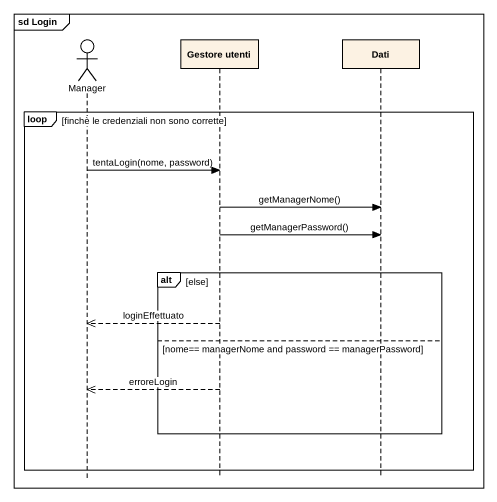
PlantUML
@startuml
mainframe sd Login
hide footbox
actor Manager
participant "Gestore utenti" as Gestore_utenti
participant Dati

loop finchè le credenziali non sono corrette
  Manager -> Gestore_utenti : tentaLogin(nome, password)
  Gestore_utenti -> Dati : getManagerNome()
  Gestore_utenti -> Dati : getManagerPassword()
  alt else
    Gestore_utenti -->> Manager : loginEffettuato
  else nome== managerNome and password == managerPassword
    Gestore_utenti -->> Manager : erroreLogin
  end
end
@enduml
